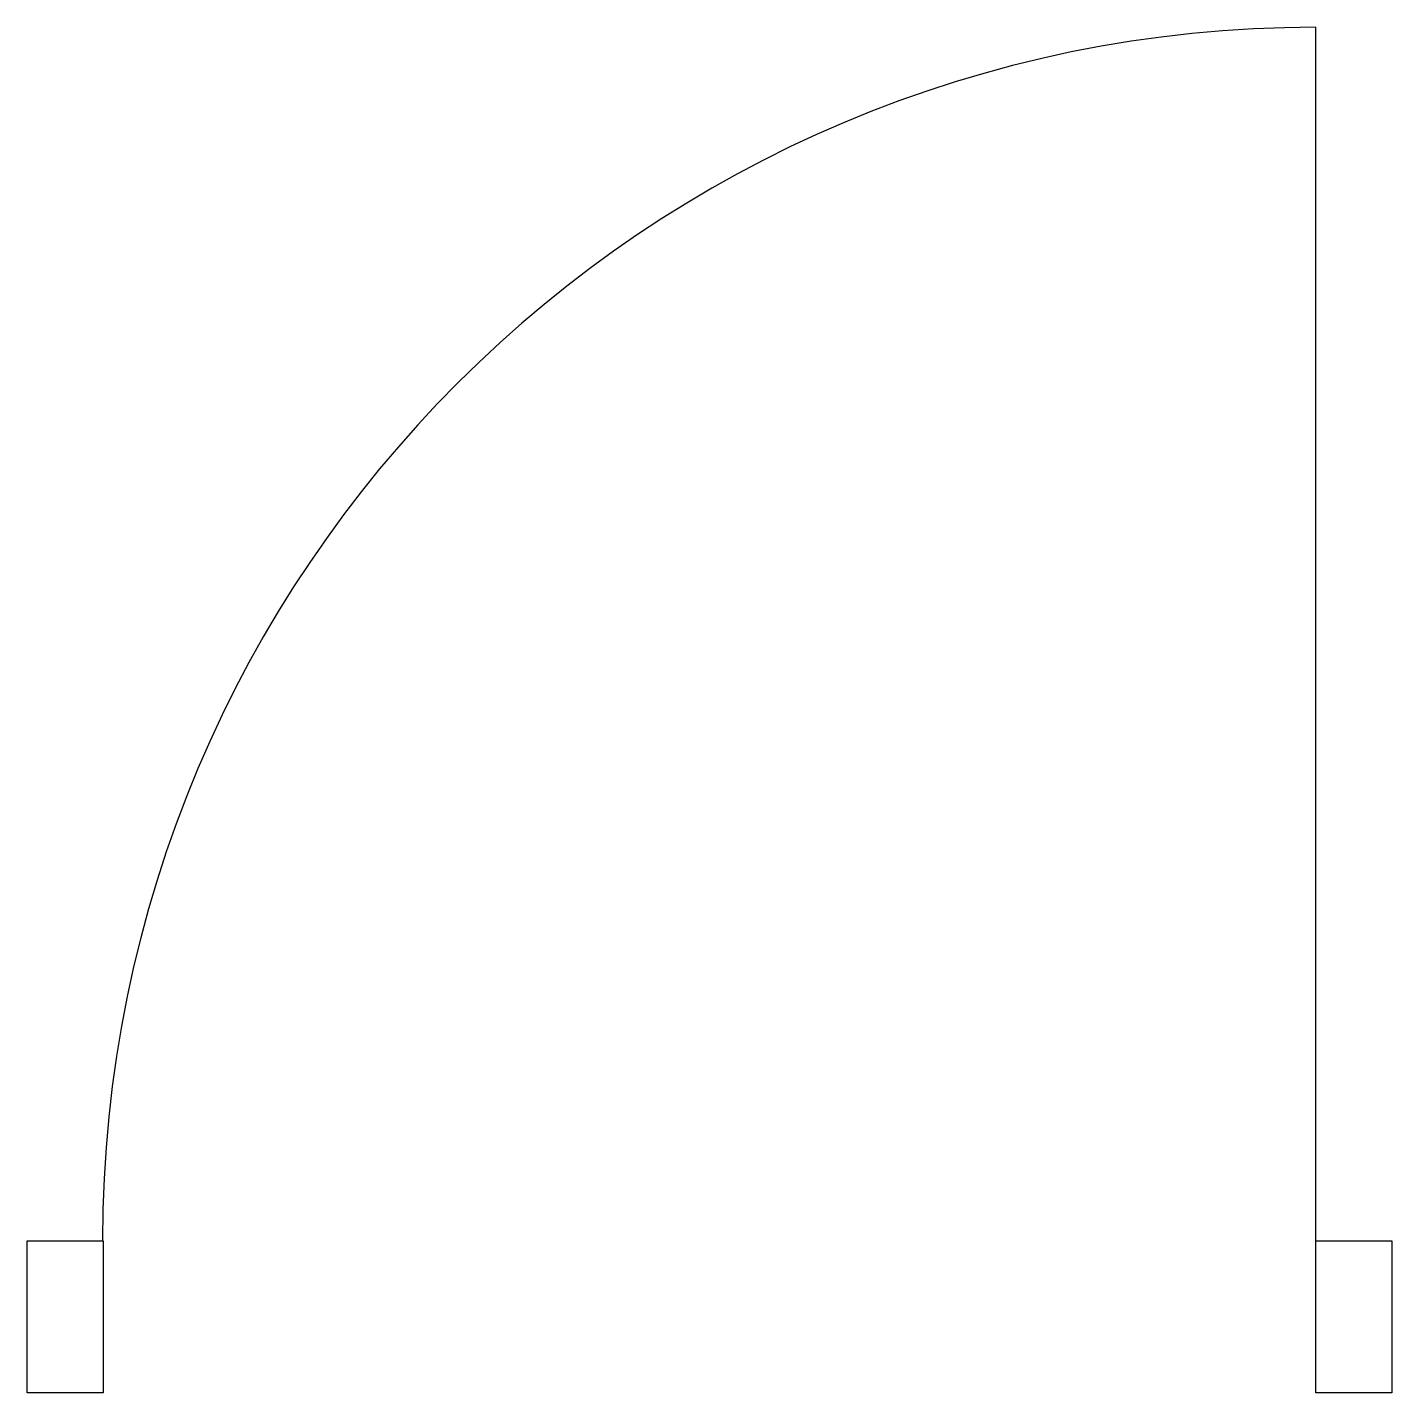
# Model space of a CAD drawing. Header units: millimetres. Extents: x 3666.9 to 3756.9, y 5579.5 to 5669.5.
import ezdxf

# ---------------------------------------------------------------- set-up
doc = ezdxf.new("R2010")
doc.units = ezdxf.units.MM

msp = doc.modelspace()

# ---------------------------------------------------------------- linework, layer by layer
msp.add_line((3751.87, 5589.543), (3751.87, 5669.543))
for points in [[(3671.911, 5579.543), (3666.911, 5579.543), (3666.911, 5589.543), (3671.911, 5589.543)], [(3756.87, 5579.543), (3751.87, 5579.543), (3751.87, 5589.543), (3756.87, 5589.543)]]:
    msp.add_lwpolyline(points, close=True)
msp.add_arc((3751.87, 5589.543), 80, 90, 180)

doc.saveas('drawing.dxf')
